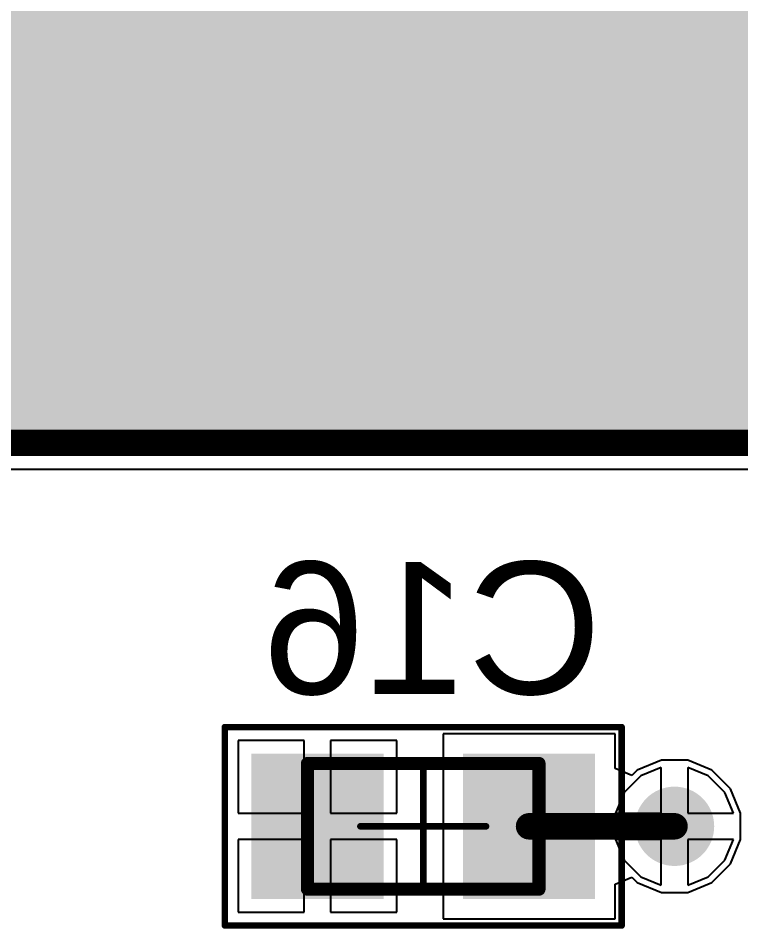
# Model space of a CAD drawing. Header units: inches. Extents: x -5 to 179, y -47 to 8.
# Drawn here: x 79.94 to 85.4, y -9.17 to -2.29 of the extents above; entities that cross this region are included whole.
import ezdxf

# ---------------------------------------------------------------- set-up
doc = ezdxf.new("R2010")
doc.units = ezdxf.units.IN
for name, color, linetype in [('Bottom 3D Body', 56, 'Continuous'), ('Bottom Courtyard', 56, 'Continuous'), ('Bottom Layer', 5, 'Continuous'), ('Bottom Overlay', 54, 'Continuous'), ('Bottom Paste', 16, 'Continuous'), ('Bottom Solder', 6, 'Continuous'), ('Top Layer', 1, 'Continuous'), ('Via Holes', 16, 'Continuous')]:
    doc.layers.add(name, color=color, linetype=linetype)
doc.styles.add('Arial', font='', dxfattribs={"height": 0.2})
doc.styles.get('Arial').set_extended_font_data('Arial')

# ---------------------------------------------------------------- blocks, each defined once
blk = doc.blocks.new('I___________________B_976')
at = {"layer": 'Bottom Layer'}
blk.add_hatch(color=5, dxfattribs=at).paths.add_polyline_path([(-13, 2.5), (13, 2.5), (13, -2.5), (-13, -2.5)])
at = {"layer": 'Bottom Solder'}
blk.add_hatch(color=6, dxfattribs=at).paths.add_polyline_path([(-13.05, 2.55), (13.05, 2.55), (13.05, -2.55), (-13.05, -2.55)])
at = {"layer": 'Bottom 3D Body'}
blk.add_lwpolyline([(13.081, 2.5, 0.2, 0.2, 0), (-13.081, 2.5, 0.2, 0.2, 0)], format="xyseb", dxfattribs=at)
at = {"layer": 'Bottom Courtyard'}
blk.add_lwpolyline([(13.081, 2.5, 0.2, 0.2, 0), (-13.081, 2.5, 0.2, 0.2, 0)], format="xyseb", dxfattribs=at)
blk = doc.blocks.new('CAPC0603_1608_55_N_B_1012')
at = {"layer": 'Bottom Layer'}
for points in [[(-0.35, 0.5), (-0.35, -0.5), (-1.25, -0.5), (-1.25, 0.5)], [(1.25, 0.5), (1.25, -0.5), (0.35, -0.5), (0.35, 0.5)]]:
    blk.add_hatch(color=5, dxfattribs=at).paths.add_polyline_path(points)
at = {"layer": 'Bottom Paste'}
for points in [[(-0.35, 0.5), (-0.35, -0.5), (-1.25, -0.5), (-1.25, 0.5)], [(1.25, 0.5), (1.25, -0.5), (0.35, -0.5), (0.35, 0.5)]]:
    blk.add_hatch(color=16, dxfattribs=at).paths.add_polyline_path(points)
at = {"layer": 'Bottom Solder'}
for points in [[(-0.3, 0.55), (-0.3, -0.55), (-1.3, -0.55), (-1.3, 0.55)], [(1.3, 0.55), (1.3, -0.55), (0.3, -0.55), (0.3, 0.55)]]:
    blk.add_hatch(color=6, dxfattribs=at).paths.add_polyline_path(points)
at = {"layer": 'Bottom 3D Body'}
for points in [[(-0.875, -0.475, 0.1, 0.1, 0), (-0.875, 0.475, 0.1, 0.1, 0)], [(-0.875, 0.475, 0.1, 0.1, 0), (0.875, 0.475, 0.1, 0.1, 0)], [(0.875, -0.475, 0.1, 0.1, 0), (0.875, 0.475, 0.1, 0.1, 0)], [(-0.875, -0.475, 0.1, 0.1, 0), (0.875, -0.475, 0.1, 0.1, 0)]]:
    blk.add_lwpolyline(points, format="xyseb", dxfattribs=at)
for points in [[(-0.9, 0.475, 0.05, 0.05, 1), (-0.85, 0.475, 0.05, 0.05, 1)], [(-0.9, 0.475, 0.05, 0.05, 1), (-0.85, 0.475, 0.05, 0.05, 1)], [(0.85, 0.475, 0.05, 0.05, 1), (0.9, 0.475, 0.05, 0.05, 1)], [(0.85, 0.475, 0.05, 0.05, 1), (0.9, 0.475, 0.05, 0.05, 1)], [(-0.9, -0.475, 0.05, 0.05, 1), (-0.85, -0.475, 0.05, 0.05, 1)], [(-0.9, -0.475, 0.05, 0.05, 1), (-0.85, -0.475, 0.05, 0.05, 1)], [(0.85, -0.475, 0.05, 0.05, 1), (0.9, -0.475, 0.05, 0.05, 1)], [(0.85, -0.475, 0.05, 0.05, 1), (0.9, -0.475, 0.05, 0.05, 1)]]:
    blk.add_lwpolyline(points, format="xyseb", close=True, dxfattribs=at)
at = {"layer": 'Bottom Courtyard'}
for points in [[(-1.5, -0.75, 0.05, 0.05, 0), (-1.5, 0.75, 0.05, 0.05, 0)], [(-1.5, 0.75, 0.05, 0.05, 0), (1.5, 0.75, 0.05, 0.05, 0)], [(1.5, -0.75, 0.05, 0.05, 0), (1.5, 0.75, 0.05, 0.05, 0)], [(0, -0.475, 0.05, 0.05, 0), (0, 0.475, 0.05, 0.05, 0)], [(-0.475, 0, 0.05, 0.05, 0), (0.475, 0, 0.05, 0.05, 0)], [(-1.5, -0.75, 0.05, 0.05, 0), (1.5, -0.75, 0.05, 0.05, 0)]]:
    blk.add_lwpolyline(points, format="xyseb", dxfattribs=at)
for points in [[(-1.5125, 0.75, 0.025, 0.025, 1), (-1.4875, 0.75, 0.025, 0.025, 1)], [(-1.5125, 0.75, 0.025, 0.025, 1), (-1.4875, 0.75, 0.025, 0.025, 1)], [(1.4875, 0.75, 0.025, 0.025, 1), (1.5125, 0.75, 0.025, 0.025, 1)], [(1.4875, 0.75, 0.025, 0.025, 1), (1.5125, 0.75, 0.025, 0.025, 1)], [(-0.0125, 0.475, 0.025, 0.025, 1), (0.0125, 0.475, 0.025, 0.025, 1)], [(-0.4875, 0, 0.025, 0.025, 1), (-0.4625, 0, 0.025, 0.025, 1)], [(0.4625, 0, 0.025, 0.025, 1), (0.4875, 0, 0.025, 0.025, 1)], [(-0.0125, -0.475, 0.025, 0.025, 1), (0.0125, -0.475, 0.025, 0.025, 1)], [(-1.5125, -0.75, 0.025, 0.025, 1), (-1.4875, -0.75, 0.025, 0.025, 1)], [(-1.5125, -0.75, 0.025, 0.025, 1), (-1.4875, -0.75, 0.025, 0.025, 1)], [(1.4875, -0.75, 0.025, 0.025, 1), (1.5125, -0.75, 0.025, 0.025, 1)], [(1.4875, -0.75, 0.025, 0.025, 1), (1.5125, -0.75, 0.025, 0.025, 1)]]:
    blk.add_lwpolyline(points, format="xyseb", close=True, dxfattribs=at)

msp = doc.modelspace()

# ---------------------------------------------------------------- hatches: boundary and pattern name
at = {"layer": 'Bottom Layer'}
h = msp.add_hatch(color=5, dxfattribs=at)
edge = h.paths.add_edge_path()
edge.add_arc((84.9, -8.4), 0.3, 0, 360)
at = {"layer": 'Top Layer'}
h = msp.add_hatch(color=1, dxfattribs=at)
edge = h.paths.add_edge_path()
edge.add_arc((84.9, -8.4), 0.3, 0, 360)
at = {"layer": 'Via Holes'}
h = msp.add_hatch(color=7, dxfattribs=at)
edge = h.paths.add_edge_path()
edge.add_arc((84.9, -8.4), 0.15, 0, 360)

# ---------------------------------------------------------------- linework, layer by layer
at = {"layer": 'Bottom Layer'}
for p, q in [((75.46, -5.7), (101.86, -5.7)), ((84.45, -7.7), (83.15, -7.7)), ((83.15, -7.7), (83.15, -9.1)), ((84.45, -7.9633), (84.45, -7.7)), ((82.1, -7.75), (81.6, -7.75)), ((81.6, -7.75), (81.6, -8.3)), ((82.1, -8.3), (82.1, -7.75)), ((82.8, -7.75), (82.3, -7.75)), ((82.3, -7.75), (82.3, -8.3)), ((82.8, -8.3), (82.8, -7.75)), ((84.8005, -7.9), (84.6168, -7.9761)), ((84.9995, -7.9), (84.8005, -7.9)), ((85.1832, -7.9761), (84.9995, -7.9)), ((84.577, -8.0159), (84.45, -7.9633)), ((84.6168, -7.9761), (84.577, -8.0159)), ((85.3239, -8.1168), (85.1832, -7.9761)), ((85.4, -8.3005), (85.3239, -8.1168)), ((81.6, -8.3), (82.1, -8.3)), ((82.3, -8.3), (82.8, -8.3)), ((85.4, -8.4995), (85.4, -8.3005)), ((82.1, -8.5), (81.6, -8.5)), ((81.6, -8.5), (81.6, -9.05)), ((82.1, -9.05), (82.1, -8.5)), ((82.8, -8.5), (82.3, -8.5)), ((82.3, -8.5), (82.3, -9.05)), ((82.8, -9.05), (82.8, -8.5)), ((85.3239, -8.6832), (85.4, -8.4995)), ((85.1832, -8.8239), (85.3239, -8.6832)), ((84.45, -8.8367), (84.577, -8.7841)), ((84.577, -8.7841), (84.6168, -8.8239)), ((84.45, -9.1), (84.45, -8.8367)), ((84.6168, -8.8239), (84.8005, -8.9)), ((84.9995, -8.9), (85.1832, -8.8239)), ((84.8005, -8.9), (84.9995, -8.9)), ((81.6, -9.05), (82.1, -9.05)), ((82.3, -9.05), (82.8, -9.05)), ((83.15, -9.1), (84.45, -9.1))]:
    msp.add_line(p, q, dxfattribs=at)
msp.add_lwpolyline([(83.8, -8.4, 0.2, 0.2, 0), (84.9, -8.4, 0.2, 0.2, 0)], format="xyseb", dxfattribs=at)
for points in [[(83.75, -8.4, 0.1, 0.1, 1), (83.85, -8.4, 0.1, 0.1, 1)], [(84.85, -8.4, 0.1, 0.1, 1), (84.95, -8.4, 0.1, 0.1, 1)]]:
    msp.add_lwpolyline(points, format="xyseb", close=True, dxfattribs=at)
at = {"layer": 'Top Layer'}
for p, q in [((84.8, -7.9543), (84.6451, -8.0185)), ((84.8, -8.3), (84.8, -7.9543)), ((85.1549, -8.0185), (85, -7.9543)), ((85, -7.9543), (85, -8.3)), ((84.6451, -8.0185), (84.5185, -8.1451)), ((85.2815, -8.1451), (85.1549, -8.0185)), ((84.5185, -8.1451), (84.4543, -8.3)), ((85.3457, -8.3), (85.2815, -8.1451)), ((84.4543, -8.3), (84.8, -8.3)), ((85, -8.3), (85.3457, -8.3)), ((84.8, -8.5), (84.4543, -8.5)), ((84.4543, -8.5), (84.5185, -8.6549)), ((84.8, -8.8457), (84.8, -8.5)), ((85.3457, -8.5), (85, -8.5)), ((85, -8.5), (85, -8.8457)), ((85.2815, -8.6549), (85.3457, -8.5)), ((84.5185, -8.6549), (84.6451, -8.7815)), ((85.1549, -8.7815), (85.2815, -8.6549)), ((84.6451, -8.7815), (84.8, -8.8457)), ((85, -8.8457), (85.1549, -8.7815))]:
    msp.add_line(p, q, dxfattribs=at)

# ---------------------------------------------------------------- block references
at = {"rotation": 180}
msp.add_blockref('I___________________B_976', (88.66, -3), dxfattribs=at)
msp.add_blockref('CAPC0603_1608_55_N_B_1012', (83, -8.4))

# ---------------------------------------------------------------- texts
at = {"layer": 'Bottom Overlay', "style": 'Arial', "text_generation_flag": 2}
msp.add_text('C16', height=1, dxfattribs=at).set_placement((84.3496, -7.3998))

doc.saveas('drawing.dxf')
